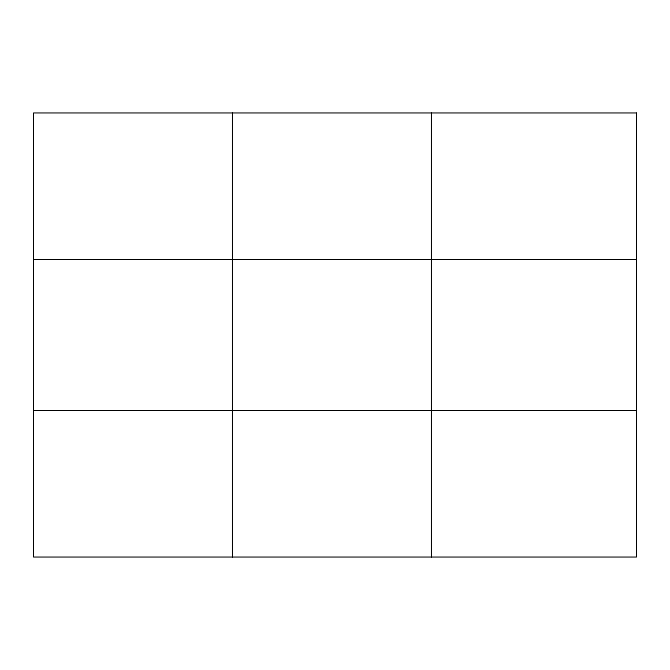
<?xml version="1.0" encoding="UTF-8"?>
<svg xmlns="http://www.w3.org/2000/svg" width="670" height="670" viewBox="0 0 670 670"><rect width="100%" height="100%" fill="white"/><g stroke="black" fill="none" stroke-linecap="round" stroke-linejoin="round"><path stroke-width="1" d="M232.49 557.063L232.49 112.937M431.48 557.063L431.48 112.937M33.5 259.499L636.5 259.499M33.5 410.501L636.5 410.501M636.5 112.937L636.5 557.063L33.5 557.063L33.5 112.937L636.5 112.937"/></g></svg>
